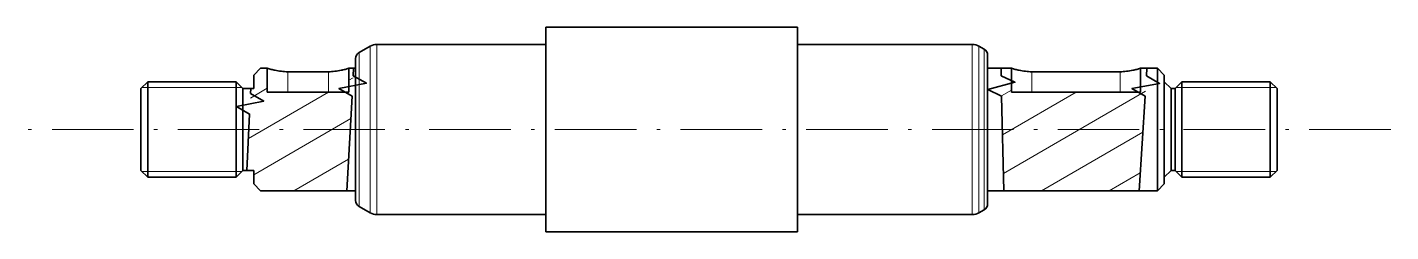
# Model space of a CAD drawing. Extents: x 197 to 397, y 195 to 225.
import ezdxf

# ---------------------------------------------------------------- set-up
doc = ezdxf.new("R2010")
doc.units = 0
doc.linetypes.add('DASHDOT', pattern=[18.5, 12, -3, 0.5, -3])

msp = doc.modelspace()

# ---------------------------------------------------------------- linework, layer by layer
at = {"color": 7, "lineweight": 35}
for p, q in [((273, 223.16), (273, 225)), ((273, 225), (310, 225)), ((310, 223.16), (310, 225)), ((273, 195), (273, 223.16)), ((310, 195), (310, 223.16)), ((245.5, 221.29), (247.13, 222.23)), ((248.13, 222.5), (273, 222.5)), ((310, 222.5), (335.73, 222.5)), ((337.5, 221.79), (336.73, 222.23)), ((338, 219.59), (338, 220.92)), ((230, 218), (231, 219)), ((231, 219), (232, 219)), ((232, 219), (232, 215.5)), ((244, 219), (244.71, 219)), ((244, 215.5), (244, 219)), ((244.71, 219), (244.65, 217.9)), ((244.71, 219), (245, 219)), ((245, 219.15), (245, 220.42)), ((245, 199.58), (245, 219.15)), ((338, 199.08), (338, 219.59)), ((338, 219), (339.97, 219)), ((339.97, 219), (339.99, 217.9)), ((339.97, 219), (341.5, 219)), ((341.5, 219), (341.5, 215.5)), ((360.5, 219), (361.43, 219)), ((360.5, 215.5), (360.5, 219)), ((361.43, 219), (361.36, 217.9)), ((361.43, 219), (363, 219)), ((363, 217.9), (363, 219)), ((364, 218), (363, 219)), ((213.4, 216), (214.4, 217)), ((214.4, 216.14), (214.4, 217)), ((214.4, 217), (227.4, 217)), ((227.4, 216.14), (227.4, 217)), ((228.4, 216), (227.4, 217)), ((230, 216), (230, 218)), ((235, 218.49), (241, 218.49)), ((344.5, 218.49), (357.5, 218.49)), ((363, 201), (363, 217.9)), ((364, 217.02), (364, 218)), ((364, 202), (364, 217.02)), ((365, 216), (364, 217)), ((365.6, 216), (366.6, 217)), ((366.6, 216.14), (366.6, 217)), ((366.6, 217), (379.6, 217)), ((379.6, 216.14), (379.6, 217)), ((380.6, 216), (379.6, 217)), ((213.4, 215.27), (213.4, 216)), ((213.4, 204), (213.4, 215.27)), ((214.4, 203), (214.4, 216.14)), ((227.4, 203), (227.4, 216.14)), ((228.4, 215.27), (228.4, 216)), ((228.4, 216), (229.58, 216)), ((228.4, 204), (228.4, 215.27)), ((229.58, 216), (229.54, 215.27)), ((229.58, 216), (230, 216)), ((244, 215.5), (232, 215.5)), ((360.5, 215.5), (341.5, 215.5)), ((365, 215.27), (365, 216)), ((365, 216), (365.6, 216)), ((365, 204), (365, 215.27)), ((365.6, 215.27), (365.6, 216)), ((365.6, 204), (365.6, 215.27)), ((366.6, 203), (366.6, 216.14)), ((379.6, 203), (379.6, 216.14)), ((380.6, 215.27), (380.6, 216)), ((380.6, 204), (380.6, 215.27)), ((213.4, 204), (214.4, 203)), ((214.4, 203), (227.4, 203)), ((228.4, 204), (227.4, 203)), ((228.4, 204), (229, 204)), ((229, 204), (230, 204)), ((230, 202), (230, 204)), ((365, 204), (364, 203)), ((365, 204), (365.6, 204)), ((365.6, 204), (366.6, 203)), ((366.6, 203), (379.6, 203)), ((380.6, 204), (379.6, 203)), ((230, 202), (231, 201)), ((243.69, 201), (231, 201)), ((243.69, 201), (245, 201)), ((338, 201), (340.38, 201)), ((340.38, 201), (360.3, 201)), ((360.3, 201), (363, 201)), ((364, 202), (363, 201)), ((245.5, 198.71), (247.13, 197.77)), ((248.13, 197.5), (273, 197.5)), ((310, 197.5), (335.73, 197.5)), ((337.5, 198.21), (336.73, 197.77)), ((273, 195), (310, 195))]:
    msp.add_line(p, q, dxfattribs=at)
at = {"color": 7, "lineweight": 13}
for p, q in [((245.5, 219.91), (245.5, 221.29)), ((247.13, 220.73), (247.13, 222.23)), ((247.13, 197.77), (247.13, 220.73)), ((248.13, 220.97), (248.13, 222.5)), ((248.13, 197.5), (248.13, 220.97)), ((335.73, 220.97), (335.73, 222.5)), ((335.73, 197.5), (335.73, 220.97)), ((336.73, 220.73), (336.73, 222.23)), ((336.73, 197.77), (336.73, 220.73)), ((337.5, 220.35), (337.5, 221.79)), ((245.5, 198.71), (245.5, 219.91)), ((337.5, 198.21), (337.5, 220.35)), ((235, 218.49), (235, 215.5)), ((241, 215.5), (241, 218.49)), ((244, 217.22), (244.63, 217.58)), ((344.5, 218.49), (344.5, 215.5)), ((357.5, 215.5), (357.5, 218.49)), ((213.59, 216.19), (214.4, 216.19)), ((214.4, 216.19), (227.4, 216.19)), ((227.4, 216.19), (228.21, 216.19)), ((229.22, 208.69), (241.03, 215.5)), ((229.51, 214.62), (232, 216.06)), ((340.06, 214.94), (341.5, 215.77)), ((340.19, 209.24), (351.03, 215.5)), ((340.32, 203.55), (361.22, 215.61)), ((366.6, 216.19), (365.79, 216.19)), ((379.6, 216.19), (366.6, 216.19)), ((380.41, 216.19), (379.6, 216.19)), ((230, 203.36), (244.29, 211.61)), ((345.91, 201), (360.84, 209.62)), ((235.91, 201), (243.95, 205.64)), ((214.4, 203.81), (213.59, 203.81)), ((227.4, 203.81), (214.4, 203.81)), ((228.21, 203.81), (227.4, 203.81)), ((355.91, 201), (360.47, 203.63)), ((365.79, 203.81), (366.6, 203.81)), ((366.6, 203.81), (379.6, 203.81)), ((379.6, 203.81), (380.41, 203.81))]:
    msp.add_line(p, q, dxfattribs=at)
at = {"color": 7, "linetype": 'DASHDOT', "lineweight": 13}
msp.add_line((397.32, 210), (196.68, 210), dxfattribs=at)
at = {"color": 7, "lineweight": 35}
for points in [[(235, 218.49), (234.76, 218.49), (234.53, 218.5), (234.3, 218.51), (234.07, 218.54), (233.84, 218.56), (233.6, 218.6), (233.37, 218.64), (233.14, 218.69), (233, 218.72), (232.86, 218.75), (232.71, 218.79), (232.56, 218.83), (232.4, 218.88), (232.3, 218.9), (232, 219)], [(241, 218.49), (241.24, 218.49), (241.47, 218.5), (241.7, 218.51), (241.93, 218.54), (242.16, 218.56), (242.4, 218.6), (242.63, 218.64), (242.86, 218.69), (243, 218.72), (243.14, 218.75), (243.29, 218.79), (243.44, 218.83), (243.6, 218.88), (243.7, 218.9), (244, 219)], [(344.5, 218.49), (344.26, 218.49), (344.03, 218.5), (343.8, 218.51), (343.57, 218.54), (343.34, 218.56), (343.1, 218.6), (342.87, 218.64), (342.64, 218.69), (342.5, 218.72), (342.36, 218.75), (342.21, 218.79), (342.06, 218.83), (341.9, 218.88), (341.8, 218.9), (341.5, 219)], [(357.5, 218.49), (357.74, 218.49), (357.97, 218.5), (358.2, 218.51), (358.43, 218.54), (358.66, 218.56), (358.9, 218.6), (359.13, 218.64), (359.36, 218.69), (359.5, 218.72), (359.64, 218.75), (359.79, 218.79), (359.94, 218.83), (360.1, 218.88), (360.2, 218.9), (360.5, 219)], [(243.69, 201), (244.48, 214.9), (242.54, 216.02), (246.59, 216.79), (244.65, 217.9)], [(340.38, 201), (340.06, 214.9), (338.04, 215.85), (342.01, 216.94), (339.99, 217.9)], [(360.3, 201), (361.18, 214.9), (359.24, 216.03), (363.3, 216.77), (361.36, 217.9)], [(229, 204), (229.4, 212.27), (227.45, 213.36), (231.49, 214.17), (229.54, 215.27)]]:
    msp.add_lwpolyline(points, dxfattribs=at)
for centre, radius, start, end in [((246, 220.42), 1, 120, 180), ((248.13, 220.5), 2, 90, 120), ((335.73, 220.5), 2, 60, 90), ((337, 220.92), 1, 0, 60), ((246, 199.58), 1, 180, 240), ((337, 199.08), 1, 300, 360), ((248.13, 199.5), 2, 240, 270), ((335.73, 199.5), 2, 270, 300)]:
    msp.add_arc(centre, radius, start, end, dxfattribs=at)

doc.saveas('drawing.dxf')
